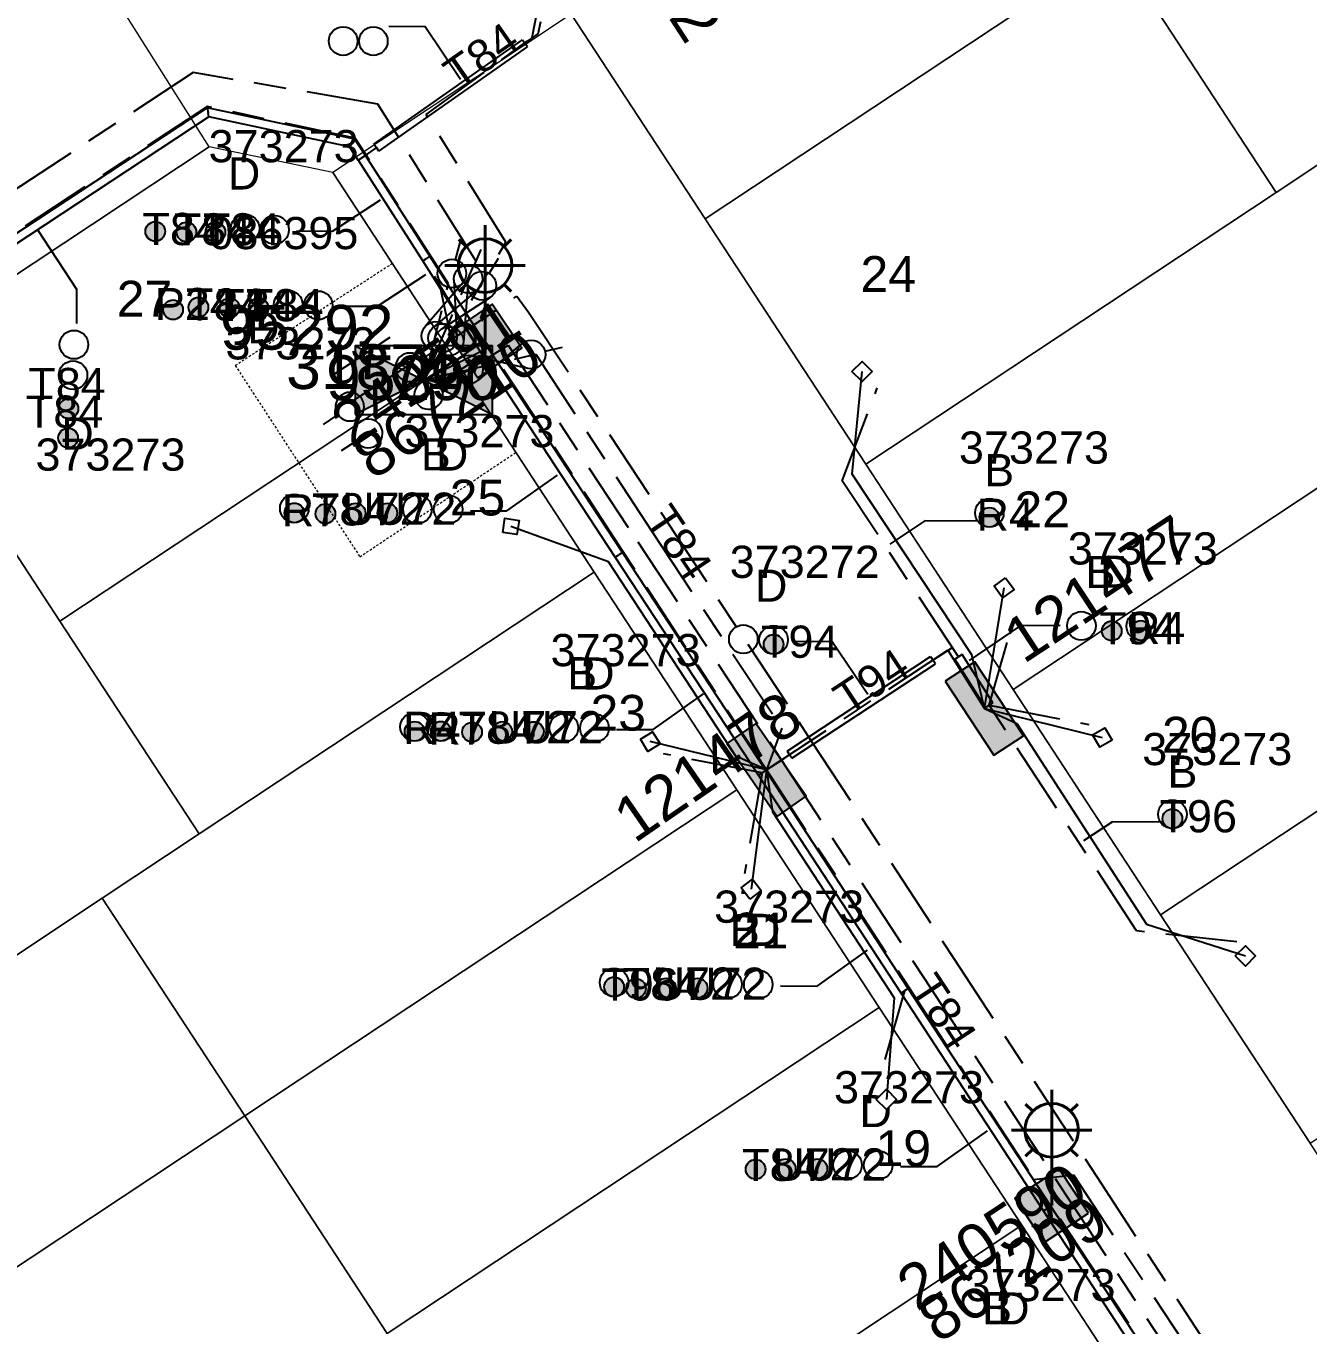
# Model space of a CAD drawing. Header units: metres. Extents: x 302064 to 305578, y 6265466 to 6271990.
# Drawn here: x 303076.2 to 303147.9, y 6270860.2 to 6270932.9 of the extents above; entities that cross this region are included whole.
import ezdxf
from ezdxf.enums import TextEntityAlignment as Align

# ---------------------------------------------------------------- set-up
doc = ezdxf.new("R2010")
doc.units = ezdxf.units.M
for name, pattern in [('Cable Exist UG', [8.2, 4, -1.2, 1.8, -1.2]), ('HIDDEN', [0.375, 0.25, -0.125]), ('HIDDEN2', [0.1875, 0.125, -0.0625])]:
    doc.linetypes.add(name, pattern=pattern)
doc.layers.get('0').update_dxf_attribs({"color": 6})
for name, color, linetype in [('_User Miscellaneous12', 7, 'Continuous'), ('_User_LV_Exist', 7, 'Continuous'), ('Duct_SP_EXT', 7, 'Continuous'), ('Equip_HV_EXT', 7, 'Continuous'), ('Equip_LV_EXT', 7, 'Continuous'), ('Equip_SP_SL_EXT', 7, 'Continuous'), ('Mains_HV_EXT', 1, 'Continuous'), ('Mains_LV_EXT', 5, 'Continuous'), ('Mains_LV_SL_EXT', 4, 'Continuous'), ('Services_SP_EXT', 7, 'Continuous'), ('Sub_SP_EXT', 7, 'Continuous'), ('SupportsUG_SP_LV_EXT', 7, 'Continuous'), ('SupportsUG_SP_LV_SL_EXT', 7, 'Continuous'), ('Trench_SP_EXT', 7, 'Continuous')]:
    doc.layers.add(name, color=color, linetype=linetype)
for name, color, linetype, lineweight in [('Cadastre Land Parcels_SP_EXT', 7, 'Continuous', 5), ('Cadastre Other Property_SP_EXT', 9, 'HIDDEN', 5), ('Cadastre Roads_SP_EXT', 9, 'Continuous', 5)]:
    doc.layers.add(name, color=color, linetype=linetype, lineweight=lineweight)
doc.styles.add('COLUMN_LABEL', font='arial.ttf')
doc.styles.add('iecARIAL', font='arial.ttf', dxfattribs={"height": 2})
doc.styles.add('POLE_LABEL', font='arial.ttf')
doc.styles.get("Standard").update_dxf_attribs({"font": 'arial.ttf'})
doc.styles.add('SWITCH_LABEL', font='arial.ttf', dxfattribs={"height": 2.5})
doc.linetypes.add('Cable E UG', pattern='A,6,-0.5,["E",Standard,S=1.7,R=0,X=0.5,Y=-1],-2.9', length=9.4)

# ---------------------------------------------------------------- blocks, each defined once
blk = doc.blocks.new('SUB_PADMOUNT_EXT')
for points in [[(0, 0), (-3.84, 1.92), (-3.84, -1.92)], [(0, 0), (3.84, 1.92), (3.84, -1.92)]]:
    blk.add_hatch(color=256).paths.add_polyline_path(points)
for p, q in [((3.84, 1.92), (-3.84, -1.92)), ((-3.84, 1.92), (3.84, -1.92))]:
    blk.add_line(p, q)
blk.add_lwpolyline([(-3.84, -1.92), (3.84, -1.92), (3.84, 1.92), (-3.84, 1.92)], close=True)
for tag, height, flags, p in [('ASSET_NUM', 2.5, 8, (2, 2)), ('STREET_CODE', 0.2, 9, (1.5, 0)), ('OPERATING_VOLTAGE', 0.2, 9, (1.5, -0.6)), ('ORIENTATION', 0.2, 9, (1.5, -0.8)), ('CONSTRUCTED_VOLTAGE', 0.2, 9, (1.5, -0.2)), ('NO_PHASES', 0.2, 9, (1.5, -0.4)), ('OWNED_BY', 0.2, 9, (1.5, -1)), ('OPERATED_BY', 0.2, 9, (1.5, -1.2)), ('MAINTAINED_BY', 0.2, 9, (1.5, -1.4)), ('SECONDARY_VOLTAGE', 0.2, 9, (1.5, -1.6)), ('STATE', 0.2, 9, (1.5, -1.8)), ('SUBSTATION_TYPE', 0.2, 9, (1.5, -2.2)), ('PARENT', 0.2, 9, (1.5, -2)), ('STREETNAME', 0.2, 9, (1.5, -3)), ('USAGE', 0.2, 9, (1.5, -2.4)), ('LEGEND', 0.2, 9, (1.5, -2.6)), ('LOCATION', 0.2, 9, (1.5, -2.8)), ('Z', 0.2, 1, (1.5, -3.6)), ('SUBURB', 0.2, 9, (1.5, -3.2)), ('NOTES', 0.2, 9, (1.5, -3.4))]:
    blk.add_attdef(tag, text='', height=height, dxfattribs=dict(flags=flags)).set_placement(p, align=Align.MIDDLE_LEFT)
blk = doc.blocks.new('COLUMN_EXT')
blk.add_hatch(color=256).paths.add_polyline_path([(-1.485, 1.485), (-1.485, -1.485), (1.485, -1.485), (1.485, 1.485)])
blk.add_lwpolyline([(-1.485, -1.485), (1.485, -1.485), (1.485, 1.485), (-1.485, 1.485)], close=True)
for tag, height, style, flags, p in [('ASSET_NUM', 2.5, 'COLUMN_LABEL', 8, (2, 2)), ('STRUCTURE_PLANT_NUMBER', 0.2, 'POLE_LABEL', 9, (1.813, 0.031)), ('STREET_CODE', 0.2, 'COLUMN_LABEL', 9, (1.813, -0.2))]:
    blk.add_attdef(tag, text='', height=height, dxfattribs=dict(style=style, flags=flags)).set_placement(p, align=Align.MIDDLE_LEFT)
at = {"flags": 9}
for tag, p in [('OWNED_BY', (1.813, -0.6)), ('STATE', (1.813, -0.8)), ('COLUMN_TYPE', (1.813, -0.4)), ('USAGE', (1.813, -1)), ('LEGEND', (1.813, -1.2)), ('LOCATION', (1.813, -1.4)), ('STREETNAME', (1.813, -1.6)), ('SUBURB', (1.813, -1.8)), ('NOTES', (1.813, -2))]:
    blk.add_attdef(tag, text='', height=0.2, dxfattribs=at).set_placement(p, align=Align.MIDDLE_LEFT)
at = {"flags": 1}
blk.add_attdef('Z', (1.813, -2.351), '', height=0.2, dxfattribs=at)
blk = doc.blocks.new('PILLAR_EXT')
blk.add_hatch(color=256).paths.add_polyline_path([(-2.475, 0.99), (-2.475, -0.99), (2.475, -0.99), (2.475, 0.99)])
blk.add_lwpolyline([(-2.475, -0.99), (2.475, -0.99), (2.475, 0.99), (-2.475, 0.99)], close=True)
at = {"style": 'iecARIAL', "flags": 8}
blk.add_attdef('ASSET_NUM', (1.5, 3.5), '', height=2.5, dxfattribs=at)
for tag, p, flags in [('OWNED_BY', (0, -0.2), 9), ('STATE', (0, -0.4), 9), ('SUPPORT_TYPE', (0, -0.6), 9), ('USAGE', (0, -0.8), 9), ('LEGEND', (0, -1), 9), ('LOCATION', (0, -1.2), 9), ('NOTES', (0, -1.4), 9), ('PARENT', (0, -1.6), 9), ('STREETNAME', (0, -1.8), 9), ('SUBURB', (0, -2), 1)]:
    blk.add_attdef(tag, p, '', height=0.2, dxfattribs=dict(flags=flags))
blk = doc.blocks.new('DUCT_EXT')
blk.add_circle((0, 0.8), 0.8)
at = {"flags": 1}
blk.add_attdef('Z', (0, 0), '', height=0.2, dxfattribs=at)
at = {"flags": 9}
for tag, p in [('DUCT_CODE', (0, 0)), ('XSECT_TYPE', (0, -0.2)), ('STATE', (0, -0.6)), ('FB_REFERENCE', (0, -0.4)), ('NOTES', (0, -0.8))]:
    blk.add_attdef(tag, text='', height=0.2, dxfattribs=at).set_placement(p, align=Align.MIDDLE_LEFT)
blk = doc.blocks.new('SL_LANTERN_EXT')
at = {"lineweight": 40}
for p, q in [((0, 1.968), (0, 6.468)), ((-1.459, 5.676), (-1.061, 5.278)), ((1.458, 5.676), (1.06, 5.278)), ((-2.25, 4.218), (2.25, 4.218)), ((-1.459, 2.759), (-1.061, 3.157)), ((1.458, 2.759), (1.06, 3.157)), ((0, 0), (0, 2.721))]:
    blk.add_line(p, q, dxfattribs=at)
blk.add_circle((0, 4.218), 1.5, dxfattribs=at)
at = {"style": 'iecARIAL', "flags": 8}
blk.add_attdef('ASSET_NUM', (1.5, 1.5), '', height=2.5, dxfattribs=at)
for tag, p, height, flags in [('CONSTRUCTED_VOLTAGE', (0.981, -0.653), 0.2, 9), ('CONTROL_TYPE', (0.981, -0.853), 0.2, 9), ('OPERATING_VOLTAGE', (0.981, -1.653), 0.2, 9), ('LANTERN_PURPOSE', (0.981, -1.053), 0.2, 9), ('LANTERN_TYPE', (0.981, -1.253), 0.2, 9), ('NO_PHASES', (0.981, -1.453), 0.2, 9), ('LNUMBER', (2.181, -3.253), 2.5, 8), ('ORIENTATION', (0.981, -1.853), 0.2, 9), ('OWNED_BY', (0.981, -2.053), 0.2, 9), ('STATE', (0.981, -2.253), 0.2, 9), ('CEXIST', (0.981, -2.653), 0.2, 9), ('CNEW', (0.981, -2.853), 0.2, 9), ('CNUMBER', (0.981, -3.053), 0.2, 9), ('USAGE', (0.981, -2.453), 0.2, 9), ('CREMOVE', (0.981, -3.253), 0.2, 9), ('CREPLACE', (0.981, -3.453), 0.2, 9), ('LKINGHEIGHT', (0.981, -3.653), 0.2, 9), ('LBRACKET', (0.981, -3.853), 0.2, 9), ('LBRACKETVOCAB', (0.981, -4.053), 0.2, 9), ('LCATEGORY', (0.981, -4.253), 0.2, 9), ('LCHARGE1', (0.981, -4.453), 0.2, 9), ('LCHARGE1PERCENT', (0.981, -4.653), 0.2, 9), ('LCHARGE2', (0.981, -4.853), 0.2, 9), ('LCHARGE2PERCENT', (0.981, -5.053), 0.2, 9), ('LCHARGE3', (0.981, -5.253), 0.2, 9), ('LCHARGE3PERCENT', (0.981, -5.453), 0.2, 9), ('LEXIST', (0.981, -5.653), 0.2, 9), ('LLAMP', (0.981, -5.853), 0.2, 9), ('LLAMPVOCAB', (0.981, -6.053), 0.2, 9), ('LMAST', (0.981, -6.253), 0.2, 9), ('LMASTVOCAB', (0.981, -6.453), 0.2, 9), ('LNEW', (0.981, -6.653), 0.2, 9), ('LANTNUMBER', (0.981, -6.853), 0.2, 9), ('LOUTREACH', (0.981, -7.253), 0.2, 9), ('LOUTREACHVOCAB', (0.981, -7.453), 0.2, 9), ('LRATECODE', (0.981, -7.653), 0.2, 9), ('LREMOVE', (0.981, -7.853), 0.2, 9), ('LREPLACE', (0.981, -8.053), 0.2, 9), ('LTYPE', (0.981, -8.253), 0.2, 9), ('LTYPEVOCAB', (0.981, -8.453), 0.2, 9), ('LEGEND', (0.981, -8.653), 0.2, 9), ('LOCATION', (0.981, -8.853), 0.2, 9), ('STREETNAME', (0.981, -9.253), 0.2, 9), ('SUBURB', (0.981, -9.453), 0.2, 1), ('NOTES', (0.981, -9.053), 0.2, 9)]:
    blk.add_attdef(tag, p, '', height=height, dxfattribs=dict(flags=flags))
blk = doc.blocks.new('CCP_EXT')
at = {"flags": 9}
for tag, p in [('USAGE', (0, -1.2)), ('LEGEND', (0, -1.4)), ('STATE', (0, -1.8)), ('LIFE_SUPPORT', (0, -1.6)), ('NOTES', (0, -2))]:
    blk.add_attdef(tag, text='', height=0.2, dxfattribs=at).set_placement(p, align=Align.MIDDLE_LEFT)
blk.add_wipeout([(0, 0.566), (0.566, 0), (0, -0.566), (-0.566, 0)])
blk.add_lwpolyline([(-0.566, 0), (0, 0.566), (0.566, 0), (0, -0.566), (-0.566, 0)])
at = {"flags": 1}
blk.add_attdef('Z', (0, 0), '', height=0.2, dxfattribs=at)
at = {"flags": 9}
for tag, p in [('CCP_TYPE', (0, 0)), ('OPERATING_VOLTAGE', (0, -0.6)), ('ORIENTATION', (0, -0.8)), ('CONSTRUCTED_VOLTAGE', (0, -0.2)), ('NO_PHASES', (0, -0.4)), ('OWNED_BY', (0, -1))]:
    blk.add_attdef(tag, text='', height=0.2, dxfattribs=at).set_placement(p, align=Align.MIDDLE_LEFT)
blk = doc.blocks.new('LV_UG_DFUSE_CLOSED_EXT')
for points in [[(1, 0), (0, 0)], [(5.04, 0.726), (2.156, -0.717)], [(5.049, -0.707), (2.156, 0.717)], [(6.2, 0.013), (7.2, 0.013)]]:
    blk.add_lwpolyline(points)
for centre in [(1.8, 0), (5.4, 0.011)]:
    blk.add_circle(centre, 0.8)
at = {"flags": 9}
for tag, p in [('ACTUAL_STATUS', (0, 0)), ('OPERATING_VOLTAGE', (0, -0.6)), ('ORIENTATION', (0, -0.8)), ('CONSTRUCTED_VOLTAGE', (0, -0.2)), ('NO_PHASES', (0, -0.4)), ('STATE', (0, -1)), ('SWITCH_TYPE', (0, -1.2)), ('USAGE', (0, -1.4)), ('NOTES', (0, -1.6))]:
    blk.add_attdef(tag, text='', height=0.2, dxfattribs=at).set_placement(p, align=Align.MIDDLE_LEFT)
at = {"flags": 1}
blk.add_attdef('Z', (0, 0), '', height=0.2, dxfattribs=at)
blk = doc.blocks.new('SWG_HOLEC_SU_EXT')
blk.add_line((1.8, -2), (5.8, -2))
for points in [[(1.8, -0.8, 1), (1.8, 0.8, 1)], [(5.8, -0.8, 1), (5.8, 0.8, 1)]]:
    blk.add_lwpolyline(points, format="xyb", close=True)
for points in [[(1, 0), (0, 0)], [(6.6, 0), (7.6, 0)]]:
    blk.add_lwpolyline(points)
at = {"style": 'SWITCH_LABEL', "flags": 8}
blk.add_attdef('ASSET_NUM', text='', height=2.5, rotation=179.95437, dxfattribs=at).set_placement((-2.4, 0), align=Align.MIDDLE_LEFT)
at = {"flags": 1}
blk.add_attdef('Z', (0, 0), '', height=0.2, dxfattribs=at)
at = {"flags": 9}
for tag, p in [('ACTUAL_STATUS', (0, -0.4)), ('CONSTRUCTED_VOLTAGE', (0, -0.6)), ('NO_PHASES', (0, -0.8)), ('OPERATING_VOLTAGE', (0, -1)), ('ORIENTATION', (0, -1.2)), ('OWNED_BY', (0, -1.4)), ('STATE', (0, -1.8)), ('SWITCH_TYPE', (0, -2)), ('USAGE', (0, -2.2)), ('PARENT', (0, -1.6)), ('STREETNAME', (0, -2.6)), ('SUBURB', (0, -2.8)), ('LOCATION', (0, -2.4)), ('NOTES', (0, -3))]:
    blk.add_attdef(tag, text='', height=0.2, dxfattribs=at).set_placement(p, align=Align.MIDDLE_LEFT)
at = {"style": 'SWITCH_LABEL', "flags": 9}
blk.add_attdef('STREET_CODE', text='', height=0.2, dxfattribs=at).set_placement((0, -0.2), align=Align.MIDDLE_LEFT)
blk = doc.blocks.new('CABLE_LARGE_EXT')
h = blk.add_hatch(color=256)
edge = h.paths.add_edge_path()
edge.add_arc((0, 0.55), 0.55, 0, 360)
blk.add_circle((0, 0.55), 0.55)
at = {"flags": 1}
blk.add_attdef('Z', (0, 0), '', height=0.2, dxfattribs=at)
at = {"flags": 9}
for tag, p in [('COND_CODE', (0, 0)), ('XSECT_SIZE', (0, -0.6)), ('STATE', (0, -0.4)), ('FB_REFERENCE', (0, -0.2)), ('NOTES', (0, -0.8))]:
    blk.add_attdef(tag, text='', height=0.2, dxfattribs=at).set_placement(p, align=Align.MIDDLE_LEFT)

msp = doc.modelspace()

# ---------------------------------------------------------------- linework, layer by layer
at = {"layer": '_User Miscellaneous12'}
for p, q in [((303095.685, 6270926.329), (303103.99, 6270932.164)), ((303095.96, 6270925.936), (303104.266, 6270931.771)), ((303103.99, 6270932.164), (303104.128, 6270931.967)), ((303104.266, 6270931.771), (303104.128, 6270931.967)), ((303086.361, 6270928.357), (303067.481, 6270915.942)), ((303086.458, 6270927.845), (303067.745, 6270915.54)), ((303094.616, 6270926.6), (303086.361, 6270928.357)), ((303086.361, 6270928.357), (303086.41, 6270928.101)), ((303086.458, 6270927.845), (303086.41, 6270928.101)), ((303094.323, 6270926.172), (303086.458, 6270927.845)), ((303094.616, 6270926.6), (303094.47, 6270926.386)), ((303095.204, 6270925.701), (303094.616, 6270926.6)), ((303094.323, 6270926.172), (303094.47, 6270926.386)), ((303094.803, 6270925.439), (303094.323, 6270926.172)), ((303095.204, 6270925.701), (303095.003, 6270925.57)), ((303095.206, 6270925.699), (303095.003, 6270925.57)), ((303098.816, 6270920.055), (303095.206, 6270925.699)), ((303095.685, 6270926.329), (303095.823, 6270926.132)), ((303095.96, 6270925.936), (303095.823, 6270926.132)), ((303094.801, 6270925.441), (303095.003, 6270925.57)), ((303098.411, 6270919.796), (303094.801, 6270925.441)), ((303094.803, 6270925.439), (303095.003, 6270925.57)), ((303098.411, 6270919.797), (303098.614, 6270919.925)), ((303098.411, 6270919.796), (303098.614, 6270919.925)), ((303098.816, 6270920.055), (303098.614, 6270919.925)), ((303098.816, 6270920.054), (303098.614, 6270919.925)), ((303101.802, 6270915.342), (303098.816, 6270920.054)), ((303101.396, 6270915.085), (303098.411, 6270919.797)), ((303101.396, 6270915.085), (303101.599, 6270915.214)), ((303101.399, 6270915.082), (303101.599, 6270915.214)), ((303101.8, 6270915.345), (303101.599, 6270915.214)), ((303101.802, 6270915.342), (303101.599, 6270915.214)), ((303109.183, 6270903.225), (303109.384, 6270903.357)), ((303109.183, 6270903.225), (303109.384, 6270903.357)), ((303109.584, 6270903.489), (303109.384, 6270903.357)), ((303109.584, 6270903.489), (303109.384, 6270903.357)), ((303118.79, 6270892.381), (303126.817, 6270897.671)), ((303126.817, 6270897.671), (303126.949, 6270897.471)), ((303127.081, 6270897.271), (303126.949, 6270897.471)), ((303128.176, 6270897.522), (303128.379, 6270897.65)), ((303129.887, 6270894.819), (303128.176, 6270897.522)), ((303128.582, 6270897.779), (303128.379, 6270897.65)), ((303130.293, 6270895.075), (303128.582, 6270897.779)), ((303119.054, 6270891.98), (303127.081, 6270897.271)), ((303129.887, 6270894.819), (303130.09, 6270894.947)), ((303130.293, 6270895.075), (303130.09, 6270894.947)), ((303118.79, 6270892.381), (303118.922, 6270892.18)), ((303119.054, 6270891.98), (303118.922, 6270892.18)), ((303117.191, 6270891.03), (303117.392, 6270891.161)), ((303117.191, 6270891.03), (303117.392, 6270891.161)), ((303117.592, 6270891.293), (303117.392, 6270891.161)), ((303117.592, 6270891.293), (303117.392, 6270891.161)), ((303125.164, 6270878.847), (303125.365, 6270878.978)), ((303125.164, 6270878.847), (303125.365, 6270878.978)), ((303125.566, 6270879.11), (303125.365, 6270878.978)), ((303125.566, 6270879.11), (303125.365, 6270878.978)), ((303133.537, 6270866.932), (303125.566, 6270879.11)), ((303133.135, 6270866.669), (303133.336, 6270866.8)), ((303133.135, 6270866.669), (303133.336, 6270866.8)), ((303133.537, 6270866.932), (303133.336, 6270866.8)), ((303133.537, 6270866.932), (303133.336, 6270866.8)), ((303140.704, 6270855.995), (303133.537, 6270866.932)), ((303140.303, 6270855.732), (303133.135, 6270866.669))]:
    msp.add_line(p, q, dxfattribs=at)
at = {"layer": '_User_LV_Exist', "linetype": 'Cable Exist UG'}
for points in [[(303098.481, 6270913.133), (303101.384, 6270919.801), (303101.384, 6270919.801), (303095.894, 6270928.571), (303085.577, 6270930.332), (303069.013, 6270919.443), (303066.733, 6270920.336), (303054.772, 6270912.401), (303054.689, 6270909.975), (303054.689, 6270909.975), (303036.304, 6270897.803), (303034.029, 6270887.275), (303034.973, 6270885.881), (303026.769, 6270880.425), (303026.769, 6270880.425), (303026.237, 6270881.262), (303018.9, 6270882.734), (303016.658, 6270884.768), (303016.658, 6270884.768), (303007.234, 6270878.54), (303007.279, 6270876.116)], [(303098.497, 6270913.144), (303099.847, 6270918.517), (303099.847, 6270918.517), (303094.635, 6270926.66), (303086.369, 6270928.431), (303069.239, 6270917.188), (303066.963, 6270918.083), (303066.963, 6270918.083), (303056.798, 6270911.347), (303056.597, 6270908.8)], [(303117.637, 6270891.333), (303127.78, 6270898.019), (303127.78, 6270898.019), (303129.825, 6270894.768)]]:
    msp.add_lwpolyline(points, dxfattribs=at)
at = {"layer": 'Cadastre Land Parcels_SP_EXT', "linetype": 'Continuous'}
for points in [[(303152.393, 6270927.774), (303158.661, 6270931.916), (303149.66, 6270945.648), (303139.426, 6270961.281), (303126.918, 6270952.993), (303137.153, 6270937.359), (303146.14, 6270923.631), (303152.393, 6270927.774)], [(303137.153, 6270937.359), (303126.918, 6270952.993), (303125.088, 6270951.78), (303108.139, 6270940.55), (303106.719, 6270933.588), (303114.204, 6270922.151), (303137.153, 6270937.359)], [(303146.14, 6270923.631), (303137.153, 6270937.359), (303114.204, 6270922.151), (303123.19, 6270908.421), (303146.14, 6270923.631)], [(303160.667, 6270915.174), (303152.393, 6270927.774), (303146.14, 6270923.631), (303123.19, 6270908.421), (303131.434, 6270895.824), (303160.667, 6270915.174)], [(303100.224, 6270914.288), (303093.379, 6270924.746), (303086.459, 6270926.183), (303068.531, 6270914.303), (303078.124, 6270899.646), (303100.224, 6270914.288)], [(303168.939, 6270902.575), (303160.667, 6270915.174), (303131.434, 6270895.824), (303139.678, 6270883.228), (303168.939, 6270902.575)], [(303080.489, 6270884.16), (303085.91, 6270887.752), (303078.124, 6270899.646), (303068.531, 6270914.303), (303057.691, 6270907.12), (303067.285, 6270892.463), (303075.07, 6270880.568), (303080.489, 6270884.16)], [(303108.008, 6270902.395), (303100.224, 6270914.288), (303078.124, 6270899.646), (303085.91, 6270887.752), (303108.008, 6270902.395)], [(303177.323, 6270889.806), (303168.939, 6270902.575), (303139.678, 6270883.228), (303148.052, 6270870.461), (303177.323, 6270889.806)], [(303115.978, 6270890.219), (303108.008, 6270902.395), (303085.91, 6270887.752), (303080.489, 6270884.16), (303088.459, 6270871.984), (303115.978, 6270890.219)], [(303123.947, 6270878.042), (303115.978, 6270890.219), (303088.459, 6270871.984), (303096.428, 6270859.808), (303123.947, 6270878.042)], [(303088.459, 6270871.984), (303080.489, 6270884.16), (303075.07, 6270880.568), (303052.972, 6270865.925), (303060.941, 6270853.749), (303088.459, 6270871.984)], [(303131.916, 6270865.867), (303123.947, 6270878.042), (303096.428, 6270859.808), (303104.398, 6270847.631), (303131.916, 6270865.867)], [(303096.428, 6270859.808), (303088.459, 6270871.984), (303060.941, 6270853.749), (303068.911, 6270841.573), (303096.428, 6270859.808)], [(303139.065, 6270854.949), (303131.916, 6270865.867), (303104.398, 6270847.631), (303111.542, 6270836.715), (303139.065, 6270854.949)]]:
    msp.add_lwpolyline(points, close=True, dxfattribs=at)
at = {"layer": 'Cadastre Roads_SP_EXT', "linetype": 'Continuous'}
msp.add_lwpolyline([(303057.691, 6270907.12), (303068.531, 6270914.303), (303086.459, 6270926.183), (303075.744, 6270943.18), (303029.196, 6270912.477), (303039.763, 6270895.24), (303057.691, 6270907.12)], close=True, dxfattribs=at)
at = {"layer": 'Duct_SP_EXT'}
for p, q in [((303095.685, 6270926.329), (303103.99, 6270932.164)), ((303095.96, 6270925.936), (303104.266, 6270931.771)), ((303103.99, 6270932.164), (303104.128, 6270931.967)), ((303104.266, 6270931.771), (303104.128, 6270931.967)), ((303086.361, 6270928.357), (303067.481, 6270915.942)), ((303086.458, 6270927.845), (303067.745, 6270915.54)), ((303094.616, 6270926.6), (303086.361, 6270928.357)), ((303086.361, 6270928.357), (303086.41, 6270928.101)), ((303086.458, 6270927.845), (303086.41, 6270928.101)), ((303094.323, 6270926.172), (303086.458, 6270927.845)), ((303094.616, 6270926.6), (303094.47, 6270926.386)), ((303095.204, 6270925.701), (303094.616, 6270926.6)), ((303094.323, 6270926.172), (303094.47, 6270926.386)), ((303094.803, 6270925.439), (303094.323, 6270926.172)), ((303095.204, 6270925.701), (303095.003, 6270925.57)), ((303095.206, 6270925.699), (303095.003, 6270925.57)), ((303098.816, 6270920.055), (303095.206, 6270925.699)), ((303095.685, 6270926.329), (303095.823, 6270926.132)), ((303095.96, 6270925.936), (303095.823, 6270926.132)), ((303094.801, 6270925.441), (303095.003, 6270925.57)), ((303098.411, 6270919.796), (303094.801, 6270925.441)), ((303094.803, 6270925.439), (303095.003, 6270925.57)), ((303098.411, 6270919.797), (303098.614, 6270919.925)), ((303098.411, 6270919.796), (303098.614, 6270919.925)), ((303098.816, 6270920.055), (303098.614, 6270919.925)), ((303098.816, 6270920.054), (303098.614, 6270919.925)), ((303101.802, 6270915.342), (303098.816, 6270920.054)), ((303101.396, 6270915.085), (303098.411, 6270919.797)), ((303101.396, 6270915.085), (303101.599, 6270915.214)), ((303101.399, 6270915.082), (303101.599, 6270915.214)), ((303101.8, 6270915.345), (303101.599, 6270915.214)), ((303101.802, 6270915.342), (303101.599, 6270915.214)), ((303109.183, 6270903.225), (303109.384, 6270903.357)), ((303109.183, 6270903.225), (303109.384, 6270903.357)), ((303109.584, 6270903.489), (303109.384, 6270903.357)), ((303109.584, 6270903.489), (303109.384, 6270903.357)), ((303118.79, 6270892.381), (303126.817, 6270897.671)), ((303126.817, 6270897.671), (303126.949, 6270897.471)), ((303127.081, 6270897.271), (303126.949, 6270897.471)), ((303128.176, 6270897.522), (303128.379, 6270897.65)), ((303129.887, 6270894.819), (303128.176, 6270897.522)), ((303128.582, 6270897.779), (303128.379, 6270897.65)), ((303130.293, 6270895.075), (303128.582, 6270897.779)), ((303119.054, 6270891.98), (303127.081, 6270897.271)), ((303129.887, 6270894.819), (303130.09, 6270894.947)), ((303130.293, 6270895.075), (303130.09, 6270894.947)), ((303118.79, 6270892.381), (303118.922, 6270892.18)), ((303119.054, 6270891.98), (303118.922, 6270892.18)), ((303117.191, 6270891.03), (303117.392, 6270891.161)), ((303117.191, 6270891.03), (303117.392, 6270891.161)), ((303117.592, 6270891.293), (303117.392, 6270891.161)), ((303117.592, 6270891.293), (303117.392, 6270891.161)), ((303125.164, 6270878.847), (303125.365, 6270878.978)), ((303125.164, 6270878.847), (303125.365, 6270878.978)), ((303125.566, 6270879.11), (303125.365, 6270878.978)), ((303125.566, 6270879.11), (303125.365, 6270878.978)), ((303133.537, 6270866.932), (303125.566, 6270879.11)), ((303133.135, 6270866.669), (303133.336, 6270866.8)), ((303133.135, 6270866.669), (303133.336, 6270866.8)), ((303133.537, 6270866.932), (303133.336, 6270866.8)), ((303133.537, 6270866.932), (303133.336, 6270866.8)), ((303140.704, 6270855.995), (303133.537, 6270866.932)), ((303140.303, 6270855.732), (303133.135, 6270866.669))]:
    msp.add_line(p, q, dxfattribs=at)
for points in [[(303096.512, 6270932.917), (303098.555, 6270932.913), (303100.522, 6270929.969)], [(303091.355, 6270921.474), (303093.37, 6270921.452), (303096.051, 6270923.204)], [(303079.06, 6270916.296), (303079.065, 6270918.205), (303076.899, 6270921.501)], [(303093.822, 6270917.266), (303095.877, 6270917.27), (303098.588, 6270919.036)], [(303101.078, 6270905.828), (303103.125, 6270905.812), (303105.943, 6270907.811)], [(303129.446, 6270905.246), (303126.487, 6270905.266), (303124.527, 6270903.963)], [(303134.061, 6270899.402), (303131.822, 6270899.386), (303128.968, 6270897.452)], [(303119.27, 6270898.531), (303121.309, 6270898.519), (303123.299, 6270895.559)], [(303109.254, 6270893.595), (303111.298, 6270893.583), (303114.109, 6270895.583)], [(303139.758, 6270888.403), (303136.987, 6270888.425), (303135.374, 6270887.368)], [(303118.418, 6270879.256), (303120.464, 6270879.247), (303123.28, 6270881.245)], [(303125.126, 6270869.155), (303127.175, 6270869.149), (303129.993, 6270871.149)]]:
    msp.add_lwpolyline(points, dxfattribs=at)
at = {"layer": 'Mains_HV_EXT', "linetype": 'Cable E UG'}
for points in [[(303100.438, 6270916.696), (303099.066, 6270918.918)], [(303098.854, 6270913.285), (303101.464, 6270915.053), (303100.446, 6270916.685)]]:
    msp.add_lwpolyline(points, dxfattribs=at)
at = {"layer": 'Mains_LV_EXT', "linetype": 'Cable Exist UG'}
for points in [[(303098.481, 6270913.133), (303101.384, 6270919.801), (303101.384, 6270919.801), (303095.894, 6270928.571), (303085.577, 6270930.332), (303069.013, 6270919.443), (303066.733, 6270920.336), (303054.772, 6270912.401), (303054.689, 6270909.975), (303054.689, 6270909.975), (303036.304, 6270897.803), (303034.029, 6270887.275), (303034.973, 6270885.881), (303026.769, 6270880.425), (303026.769, 6270880.425), (303026.237, 6270881.262), (303018.9, 6270882.734), (303016.658, 6270884.768), (303016.658, 6270884.768), (303007.234, 6270878.54), (303007.279, 6270876.116)], [(303098.497, 6270913.144), (303099.847, 6270918.517), (303099.847, 6270918.517), (303094.635, 6270926.66), (303086.369, 6270928.431), (303069.239, 6270917.188), (303066.963, 6270918.083), (303066.963, 6270918.083), (303056.798, 6270911.347), (303056.597, 6270908.8)], [(303117.637, 6270891.333), (303127.78, 6270898.019), (303127.78, 6270898.019), (303129.825, 6270894.768)]]:
    msp.add_lwpolyline(points, dxfattribs=at)
at = {"layer": 'Mains_LV_SL_EXT', "linetype": 'Cable Exist UG'}
msp.add_lwpolyline([(303147.794, 6270845.371), (303140.756, 6270856.026), (303140.756, 6270856.026), (303133.587, 6270866.965)], dxfattribs=at)
at = {"layer": 'Trench_SP_EXT', "linetype": 'Cable Exist UG'}
for points in [[(303104.128, 6270931.967), (303104.859, 6270932.49), (303105.008, 6270933.186)], [(303095.823, 6270926.132), (303095.003, 6270925.57)], [(303099.415, 6270912.986), (303101.969, 6270914.651)], [(303126.949, 6270897.471), (303128.033, 6270898.175)], [(303130.09, 6270894.947), (303131.093, 6270898.449)], [(303117.637, 6270891.333), (303118.629, 6270891.969)], [(303125.365, 6270878.978), (303123.973, 6270874.152)]]:
    msp.add_lwpolyline(points, dxfattribs=at)

# ---------------------------------------------------------------- block references
at = {"layer": 'Duct_SP_EXT'}
for name, p in [('DUCT_EXT', (303093.963, 6270931.291)), ('DUCT_EXT', (303095.651, 6270931.287)), ('DUCT_EXT', (303088.482, 6270920.8)), ('DUCT_EXT', (303090.124, 6270920.735)), ('CABLE_LARGE_EXT', (303083.451, 6270920.892)), ('CABLE_LARGE_EXT', (303085.195, 6270920.863)), ('CABLE_LARGE_EXT', (303086.818, 6270920.861)), ('CABLE_LARGE_EXT', (303085.869, 6270916.654)), ('CABLE_LARGE_EXT', (303087.608, 6270916.624)), ('CABLE_LARGE_EXT', (303089.228, 6270916.619)), ('DUCT_EXT', (303090.889, 6270916.556)), ('DUCT_EXT', (303092.568, 6270916.513)), ('CABLE_LARGE_EXT', (303084.451, 6270916.516)), ('DUCT_EXT', (303091.231, 6270905.156)), ('CABLE_LARGE_EXT', (303091.231, 6270905.156)), ('CABLE_LARGE_EXT', (303092.969, 6270905.11)), ('CABLE_LARGE_EXT', (303094.659, 6270905.148)), ('CABLE_LARGE_EXT', (303096.434, 6270905.148)), ('DUCT_EXT', (303098.118, 6270905.105)), ('DUCT_EXT', (303099.84, 6270905.102)), ('DUCT_EXT', (303130.102, 6270904.907)), ('CABLE_LARGE_EXT', (303130.102, 6270904.907)), ('DUCT_EXT', (303135.25, 6270898.588)), ('CABLE_LARGE_EXT', (303136.947, 6270898.555)), ('DUCT_EXT', (303138.573, 6270898.578)), ('CABLE_LARGE_EXT', (303138.573, 6270898.578)), ('DUCT_EXT', (303116.342, 6270897.842)), ('DUCT_EXT', (303118.033, 6270897.804)), ('CABLE_LARGE_EXT', (303118.033, 6270897.804)), ('DUCT_EXT', (303097.954, 6270892.939)), ('DUCT_EXT', (303099.43, 6270892.946)), ('DUCT_EXT', (303106.305, 6270892.877)), ('DUCT_EXT', (303108.018, 6270892.869)), ('CABLE_LARGE_EXT', (303097.954, 6270892.939)), ('CABLE_LARGE_EXT', (303099.43, 6270892.946)), ('CABLE_LARGE_EXT', (303101.17, 6270892.898)), ('CABLE_LARGE_EXT', (303102.855, 6270892.93)), ('CABLE_LARGE_EXT', (303104.626, 6270892.924)), ('DUCT_EXT', (303140.338, 6270888.05)), ('CABLE_LARGE_EXT', (303140.338, 6270888.049)), ('DUCT_EXT', (303109.114, 6270878.646)), ('DUCT_EXT', (303115.465, 6270878.535)), ('DUCT_EXT', (303117.18, 6270878.532)), ('CABLE_LARGE_EXT', (303109.114, 6270878.646)), ('CABLE_LARGE_EXT', (303110.341, 6270878.558)), ('CABLE_LARGE_EXT', (303112.019, 6270878.587)), ('CABLE_LARGE_EXT', (303113.788, 6270878.582)), ('DUCT_EXT', (303122.17, 6270868.434)), ('DUCT_EXT', (303123.887, 6270868.429)), ('CABLE_LARGE_EXT', (303117.028, 6270868.445)), ('CABLE_LARGE_EXT', (303118.715, 6270868.48)), ('CABLE_LARGE_EXT', (303120.487, 6270868.477))]:
    msp.add_blockref(name, p, dxfattribs=at)
at = {"layer": 'Duct_SP_EXT', "rotation": 269.9756500414379}
for name, p in [('DUCT_EXT', (303078.104, 6270915.114)), ('DUCT_EXT', (303078.054, 6270913.406)), ('CABLE_LARGE_EXT', (303078.046, 6270911.534)), ('CABLE_LARGE_EXT', (303078.032, 6270909.897))]:
    msp.add_blockref(name, p, dxfattribs=at)
at = {"layer": 'Equip_HV_EXT'}
ref = msp.add_blockref('SWG_HOLEC_SU_EXT', (303099.182, 6270914.835), dxfattribs=dict(at, rotation=213.3814754196675))
ref.add_attrib('ASSET_NUM', '95292', dxfattribs={"layer": '0', "height": 2.5, "style": 'SWITCH_LABEL'}).set_placement((303096.783, 6270916.085), align=Align.MIDDLE_RIGHT)
ref = msp.add_blockref('SWG_HOLEC_SU_EXT', (303100.26, 6270913.265), dxfattribs=dict(at, rotation=212.4789804805423))
ref.add_attrib('ASSET_NUM', '95290', dxfattribs={"layer": '0', "height": 2.5, "style": 'SWITCH_LABEL'}).set_placement((303097.861, 6270914.514), align=Align.TOP_CENTER)
at = {"layer": 'Equip_LV_EXT'}
for p, rotation in [((303098.695, 6270913.859), 75.40661217848402), ((303098.802, 6270913.837), 66.32656899346296), ((303098.965, 6270913.764), 59.13823873521277), ((303099.223, 6270913.307), 13.33936484361138)]:
    msp.add_blockref('LV_UG_DFUSE_CLOSED_EXT', p, dxfattribs=dict(at, rotation=rotation))
at = {"layer": 'Equip_SP_SL_EXT'}
ref = msp.add_blockref('SL_LANTERN_EXT', (303101.898, 6270915.321), dxfattribs=at)
ref.add_attrib('ASSET_NUM', '240591', dxfattribs={"layer": '0', "height": 2.5, "rotation": 33.91103, "style": 'iecARIAL'}).set_placement((303103.398, 6270916.821), align=Align.MIDDLE_RIGHT)
ref = msp.add_blockref('SL_LANTERN_EXT', (303133.587, 6270866.965), dxfattribs=at)
ref.add_attrib('ASSET_NUM', '240590', dxfattribs={"layer": '0', "height": 2.5, "rotation": 33.40332, "style": 'iecARIAL'}).set_placement((303135.087, 6270868.465), align=Align.MIDDLE_RIGHT)
at = {"layer": 'Sub_SP_EXT'}
ref = msp.add_blockref('SUB_PADMOUNT_EXT', (303098.481, 6270913.133), dxfattribs=at)
ref.add_attrib('ASSET_NUM', '31871', dxfattribs={"layer": '0', "height": 2.5}).set_placement((303100.481, 6270913.883), align=Align.MIDDLE_RIGHT)
at = {"layer": 'SupportsUG_SP_LV_EXT'}
ref = msp.add_blockref('PILLAR_EXT', (303129.825, 6270894.768), dxfattribs=dict(at, rotation=303.3448305678112))
ref.add_attrib('ASSET_NUM', '121477', dxfattribs={"layer": '0', "height": 2.5, "rotation": 33.34483, "style": 'iecARIAL'}).set_placement((303131.325, 6270898.268), align=Align.MIDDLE_LEFT)
ref = msp.add_blockref('PILLAR_EXT', (303117.637, 6270891.333), dxfattribs=dict(at, rotation=304.6159585091977))
ref.add_attrib('ASSET_NUM', '121478', dxfattribs={"layer": '0', "height": 2.5, "rotation": 34.61596, "style": 'iecARIAL'}).set_placement((303119.137, 6270894.833), align=Align.MIDDLE_RIGHT)
at = {"layer": 'SupportsUG_SP_LV_SL_EXT'}
ref = msp.add_blockref('COLUMN_EXT', (303106.921, 6270942.183), dxfattribs=dict(at, rotation=300.923004523554))
ref.add_attrib('ASSET_NUM', '867212', dxfattribs={"layer": '0', "height": 2.5, "rotation": 303.03344, "style": 'COLUMN_LABEL'}).set_placement((303108.921, 6270942.933), align=Align.TOP_LEFT)
ref = msp.add_blockref('COLUMN_EXT', (303101.898, 6270915.321), dxfattribs=dict(at, rotation=303.9110317165378))
ref.add_attrib('ASSET_NUM', '867210', dxfattribs={"layer": '0', "height": 2.5, "rotation": 33.91103, "style": 'COLUMN_LABEL'}).set_placement((303103.898, 6270916.071), align=Align.TOP_RIGHT)
ref = msp.add_blockref('COLUMN_EXT', (303133.587, 6270866.965), dxfattribs=dict(at, rotation=123.4033232999835))
ref.add_attrib('ASSET_NUM', '867209', dxfattribs={"layer": '0', "height": 2.5, "rotation": 33.40332, "style": 'COLUMN_LABEL'}).set_placement((303135.587, 6270867.715), align=Align.TOP_RIGHT)

# ---------------------------------------------------------------- texts
at = {"layer": 'Cadastre Land Parcels_SP_EXT'}
for s, p in [('24', (303122.893, 6270918.067)), ('27', (303081.299, 6270916.684)), ('25', (303099.92, 6270905.561)), ('22', (303131.509, 6270904.902)), ('23', (303107.796, 6270893.526)), ('20', (303139.754, 6270892.303)), ('21', (303115.766, 6270881.35)), ('19', (303123.735, 6270869.174))]:
    msp.add_text(s, height=2, dxfattribs=at).set_placement(p)
at = {"layer": 'Cadastre Other Property_SP_EXT'}
msp.add_text('086395', height=1.8, dxfattribs=at).set_placement((303086.422, 6270920.454))
at = {"layer": 'Duct_SP_EXT'}
for s, p in [('373273', (303086.437, 6270925.316)), ('D', (303087.513, 6270923.79)), ('T84', (303082.736, 6270920.682)), ('T84', (303084.492, 6270920.661)), ('T84', (303086.118, 6270920.661)), ('P24', (303083.426, 6270916.485)), ('T84', (303085.172, 6270916.455)), ('T84', (303086.917, 6270916.428)), ('T84', (303088.53, 6270916.42)), ('D', (303088.593, 6270915.18)), ('373273', (303087.38, 6270914.287)), ('T84', (303076.354, 6270912.012)), ('T84', (303076.214, 6270910.468)), ('373273', (303097.388, 6270909.379)), ('D', (303078.196, 6270909.24)), ('373273', (303076.754, 6270908.065)), ('B', (303098.305, 6270908.08)), ('D', (303099.147, 6270908.072)), ('373273', (303128.399, 6270908.457)), ('B', (303129.813, 6270907.196)), ('T84', (303092.214, 6270905.002)), ('U72', (303093.906, 6270905.042)), ('U72', (303095.677, 6270905.04)), ('R7', (303090.526, 6270904.951)), ('R4', (303129.382, 6270904.702)), ('373273', (303134.488, 6270902.819)), ('373272', (303115.579, 6270902.07)), ('B', (303135.475, 6270901.499)), ('D', (303136.324, 6270901.519)), ('D', (303116.992, 6270900.736)), ('T94', (303136.244, 6270898.352)), ('R4', (303137.853, 6270898.366)), ('373273', (303105.562, 6270897.132)), ('T94', (303117.331, 6270897.603)), ('B', (303106.489, 6270895.837)), ('D', (303107.325, 6270895.828)), ('R4', (303097.316, 6270892.781)), ('R7', (303098.728, 6270892.745)), ('T84', (303100.414, 6270892.791)), ('U72', (303102.101, 6270892.825)), ('U72', (303103.875, 6270892.82)), ('373273', (303138.652, 6270891.598)), ('B', (303140.062, 6270890.342)), ('T96', (303139.619, 6270887.841)), ('373273', (303114.709, 6270882.785)), ('B', (303115.586, 6270881.476)), ('D', (303116.6, 6270881.486)), ('T96', (303108.398, 6270878.435)), ('T84', (303109.596, 6270878.459)), ('U72', (303111.266, 6270878.482)), ('U72', (303113.031, 6270878.475)), ('373273', (303121.414, 6270872.684)), ('D', (303122.838, 6270871.353)), ('T84', (303116.275, 6270868.34)), ('U72', (303117.96, 6270868.373)), ('U72', (303119.731, 6270868.369)), ('373273', (303128.771, 6270861.623)), ('B', (303129.694, 6270860.331)), ('D', (303130.537, 6270860.322))]:
    msp.add_text(s, height=1.8, dxfattribs=at).set_placement(p)
at = {"layer": 'Mains_LV_EXT'}
for s, rotation, p in [('T84', 35.00088, (303100.42, 6270929.284)), ('T84', 303.98615, (303110.792, 6270905.343)), ('T94', 33.40681, (303122.183, 6270894.336)), ('T84', 303.4031, (303125.615, 6270879.143))]:
    msp.add_text(s, height=1.8, rotation=rotation, dxfattribs=at).set_placement(p)

# ---------------------------------------------------------------- next in the draw order: block references
at = {"layer": 'Services_SP_EXT'}
for p in [(303122.983, 6270913.612), (303144.425, 6270880.931), (303124.343, 6270872.909)]:
    msp.add_blockref('CCP_EXT', p, dxfattribs=at)
for p, rotation in [((303103.341, 6270904.947), 36.00000006831309), ((303130.929, 6270901.514), 261.3448304473164), ((303136.415, 6270893.145), 165.3448302951701), ((303111.136, 6270892.916), 346.6507373534047), ((303116.781, 6270884.663), 82.65073749114283)]:
    msp.add_blockref('CCP_EXT', p, dxfattribs=dict(at, rotation=rotation))

# ---------------------------------------------------------------- next in the draw order: block references
for p in [(303122.983, 6270913.612), (303144.425, 6270880.931), (303124.343, 6270872.909)]:
    msp.add_blockref('CCP_EXT', p, dxfattribs=at)
for p, rotation in [((303103.341, 6270904.947), 36.00000006831309), ((303130.929, 6270901.514), 261.3448304473164), ((303136.415, 6270893.145), 165.3448302951701), ((303111.136, 6270892.916), 346.6507373534047), ((303116.781, 6270884.663), 82.65073749114283)]:
    msp.add_blockref('CCP_EXT', p, dxfattribs=dict(at, rotation=rotation))

# ---------------------------------------------------------------- next in the draw order: linework, layer by layer
at = {"layer": '_User Miscellaneous12'}
for p, q in [((303109.183, 6270903.225), (303101.399, 6270915.082)), ((303109.584, 6270903.489), (303101.8, 6270915.345)), ((303117.191, 6270891.03), (303109.183, 6270903.225)), ((303117.592, 6270891.293), (303109.584, 6270903.489)), ((303125.164, 6270878.847), (303117.191, 6270891.03)), ((303125.566, 6270879.11), (303117.592, 6270891.293)), ((303133.135, 6270866.669), (303125.164, 6270878.847))]:
    msp.add_line(p, q, dxfattribs=at)
at = {"layer": '_User_LV_Exist', "linetype": 'Cable Exist UG'}
for points in [[(303098.481, 6270913.133), (303103.068, 6270920.841), (303103.068, 6270920.841), (303098.602, 6270927.991), (303104.53, 6270932.283), (303104.53, 6270932.283), (303106.091, 6270940.386), (303104.909, 6270943.285), (303104.909, 6270943.285), (303122.196, 6270954.722), (303136.03, 6270963.888), (303138.311, 6270962.957)], [(303098.481, 6270913.133), (303104.731, 6270914.583), (303104.731, 6270914.583), (303111.252, 6270904.652), (303118.489, 6270893.669), (303117.637, 6270891.333)], [(303117.637, 6270891.333), (303125.615, 6270879.143), (303125.615, 6270879.143), (303132.594, 6270868.432), (303134.806, 6270868.678), (303134.806, 6270868.678), (303142.439, 6270857.104), (303148.545, 6270847.715), (303147.774, 6270845.323)]]:
    msp.add_lwpolyline(points, dxfattribs=at)
at = {"layer": 'Cadastre Other Property_SP_EXT', "linetype": 'HIDDEN2'}
msp.add_lwpolyline([(303096.715, 6270919.649), (303087.931, 6270913.942), (303094.899, 6270903.25), (303103.625, 6270909.091), (303096.715, 6270919.649)], close=True, dxfattribs=at)
at = {"layer": 'Cadastre Roads_SP_EXT', "linetype": 'Continuous'}
msp.add_lwpolyline([(303156.326, 6270857.86), (303148.052, 6270870.461), (303139.678, 6270883.228), (303131.434, 6270895.824), (303123.19, 6270908.421), (303114.204, 6270922.151), (303106.719, 6270933.588), (303093.379, 6270924.746), (303100.224, 6270914.288), (303108.008, 6270902.395), (303115.977, 6270890.219), (303123.947, 6270878.042), (303131.916, 6270865.867), (303139.065, 6270854.949)], dxfattribs=at)
at = {"layer": 'Duct_SP_EXT'}
for p, q in [((303109.183, 6270903.225), (303101.399, 6270915.082)), ((303109.584, 6270903.489), (303101.8, 6270915.345)), ((303117.191, 6270891.03), (303109.183, 6270903.225)), ((303117.592, 6270891.293), (303109.584, 6270903.489)), ((303125.164, 6270878.847), (303117.191, 6270891.03)), ((303125.566, 6270879.11), (303117.592, 6270891.293)), ((303133.135, 6270866.669), (303125.164, 6270878.847))]:
    msp.add_line(p, q, dxfattribs=at)
at = {"layer": 'Mains_HV_EXT', "linetype": 'Cable Exist UG'}
for points in [[(303098.151, 6270912.915), (303099.182, 6270914.835), (303103.684, 6270917.828), (303103.684, 6270917.828), (303104.332, 6270916.927), (303112.076, 6270905.208), (303120.127, 6270892.983), (303128.114, 6270880.789), (303136.089, 6270868.611), (303143.274, 6270857.651), (303150.174, 6270847.083), (303157.683, 6270835.751), (303164.734, 6270825.056), (303171.88, 6270814.07), (303179.886, 6270801.87), (303187.966, 6270789.668), (303195.623, 6270777.765), (303203.272, 6270766.449), (303209.862, 6270770.739), (303209.862, 6270770.739), (303219.581, 6270768.881), (303240.088, 6270782.435), (303244.675, 6270785.461)], [(303098.45, 6270913.113), (303100.26, 6270913.264), (303103.198, 6270915.082), (303103.198, 6270915.082), (303110.435, 6270904.091), (303118.471, 6270891.879), (303126.449, 6270879.692), (303134.42, 6270867.514), (303141.601, 6270856.562)]]:
    msp.add_lwpolyline(points, dxfattribs=at)
at = {"layer": 'Mains_LV_EXT', "linetype": 'Cable Exist UG'}
for points in [[(303098.481, 6270913.133), (303103.068, 6270920.841), (303103.068, 6270920.841), (303098.602, 6270927.991), (303104.53, 6270932.283), (303104.53, 6270932.283), (303106.091, 6270940.386), (303104.909, 6270943.285), (303104.909, 6270943.285), (303122.196, 6270954.722), (303136.03, 6270963.888), (303138.311, 6270962.957)], [(303098.481, 6270913.133), (303104.731, 6270914.583), (303104.731, 6270914.583), (303111.252, 6270904.652), (303118.489, 6270893.669), (303117.637, 6270891.333)], [(303117.637, 6270891.333), (303125.615, 6270879.143), (303125.615, 6270879.143), (303132.594, 6270868.432), (303134.806, 6270868.678), (303134.806, 6270868.678), (303142.439, 6270857.104), (303148.545, 6270847.715), (303147.774, 6270845.323)]]:
    msp.add_lwpolyline(points, dxfattribs=at)
at = {"layer": 'Mains_LV_SL_EXT', "linetype": 'Cable Exist UG'}
msp.add_lwpolyline([(303117.637, 6270891.333), (303109.625, 6270903.529), (303109.625, 6270903.529), (303101.853, 6270915.386)], dxfattribs=at)
at = {"layer": 'Services_SP_EXT'}
for points in [[(303129.825, 6270894.768), (303129.115, 6270897.758), (303129.115, 6270897.758), (303122.422, 6270907.88), (303122.983, 6270913.612)], [(303117.637, 6270891.333), (303115.932, 6270892.093), (303115.932, 6270892.093), (303108.811, 6270902.964), (303103.341, 6270904.947)], [(303129.825, 6270894.768), (303130.929, 6270901.514)], [(303129.825, 6270894.768), (303136.415, 6270893.145)], [(303129.825, 6270894.768), (303131.643, 6270893.93), (303131.643, 6270893.93), (303138.894, 6270882.702), (303144.425, 6270880.931)], [(303117.637, 6270891.333), (303111.136, 6270892.916)], [(303117.637, 6270891.333), (303116.781, 6270884.663)], [(303117.637, 6270891.333), (303117.98, 6270888.994), (303117.98, 6270888.994), (303124.782, 6270878.593), (303124.343, 6270872.909)]]:
    msp.add_lwpolyline(points, dxfattribs=at)
at = {"layer": 'Trench_SP_EXT', "linetype": 'Cable Exist UG'}
for points in [[(303128.379, 6270897.65), (303121.873, 6270907.5), (303123.832, 6270912.692)], [(303143.944, 6270881.718), (303138.338, 6270882.332), (303138.338, 6270882.332), (303130.09, 6270894.947)], [(303130.09, 6270894.947), (303135.67, 6270893.877)], [(303117.392, 6270891.161), (303111.882, 6270892.226)], [(303117.392, 6270891.161), (303116.417, 6270885.525)]]:
    msp.add_lwpolyline(points, dxfattribs=at)

doc.saveas('drawing.dxf')
